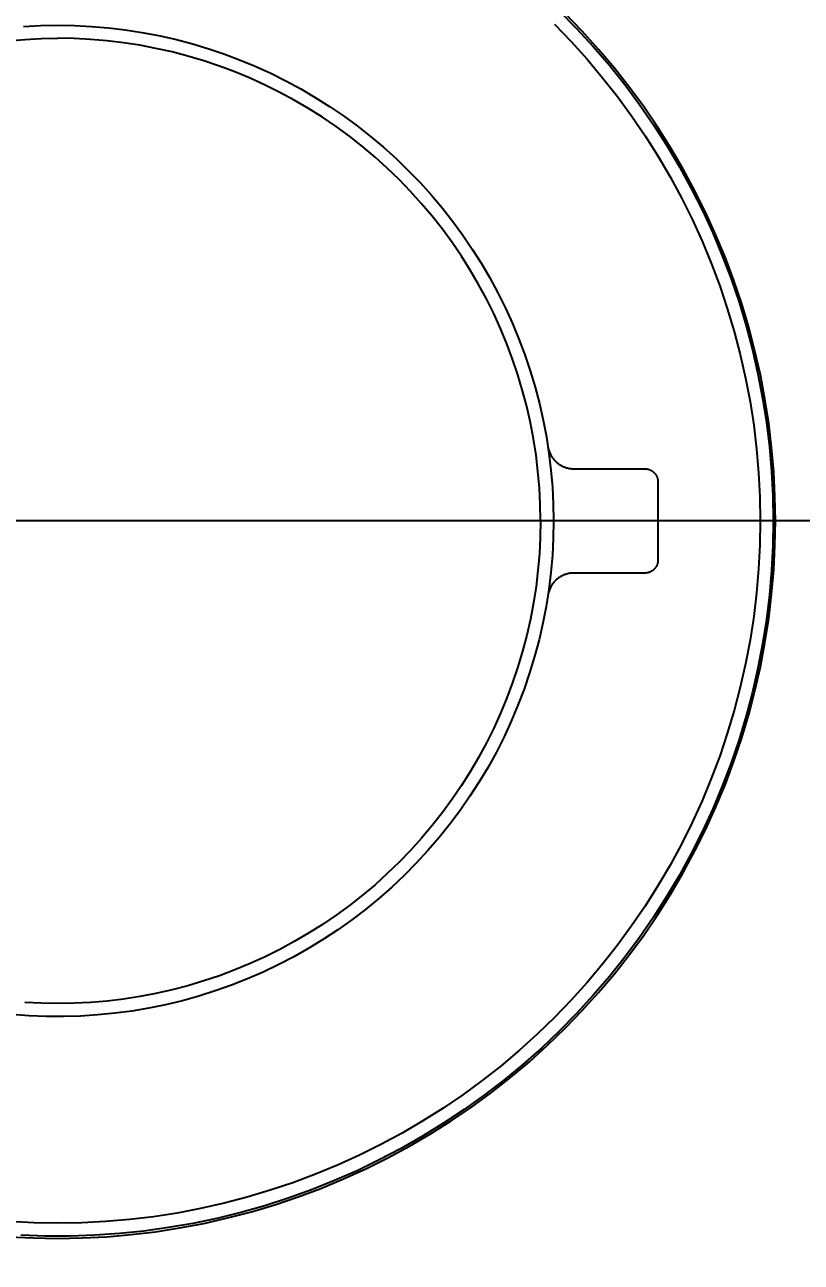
# Model space of a CAD drawing. Header units: metres. Extents: x 198 to 412, y -54 to 17.
# Drawn here: x 256.19087 to 256.22062, y -45.53182 to -45.48438 of the extents above; entities that cross this region are included whole.
import ezdxf

# ---------------------------------------------------------------- set-up
doc = ezdxf.new("R2010")
doc.units = ezdxf.units.M
doc.header["$LTSCALE"] = 10
for name, color, linetype in [('01', 1, 'Continuous'), ('25-TXT', 2, 'Continuous'), ('TCOTA', 1, 'Continuous')]:
    doc.layers.add(name, color=color, linetype=linetype)
doc.styles.add('ARIAL', font='arial.ttf')
doc.dimstyles.new('ST-COTA-25', dxfattribs={"dimscale": 0.25, "dimtxt": 0.18, "dimasz": 0.1, "dimexe": 0.18, "dimexo": 0.0625, "dimgap": 0.09, "dimtad": 1, "dimzin": 4, "dimdsep": 46, "dimtxsty": 'ARIAL', "dimblk1": 'COTA_N', "dimblk2": 'COTA_N', "dimsah": 1, "dimcen": 0.09, "dimclrd": 8, "dimclre": 8, "dimclrt": 1, "dimadec": 0, "dimazin": 0, "dimtfac": 1, "dimtix": 1, "dimtmove": 0, "dimatfit": 3, "dimldrblk": 'COTA_N', "dimfxl": 0.18, "dimtolj": 1, "dimtzin": 0, "dimarcsym": 0})

# ---------------------------------------------------------------- blocks, each defined once
blk = doc.blocks.new('COTA_N')
for p, q in [((0, 0.5), (0, -0.5)), ((-1, 0), (0, 0))]:
    blk.add_line(p, q)
at = {"color": 3, "const_width": 0.065}
blk.add_lwpolyline([(0.1414, 0.1414), (0.2828, 0.2828), (0, 0), (-0.1414, -0.1414), (-0.2828, -0.2828)], dxfattribs=at)
blk = doc.blocks.new('*D410')
at = {"layer": 'Defpoints', "color": 0, "transparency": 16777216}
for p in [(255.931619, -44.483726), (256.293391, -44.483726), (256.352338, -46.5334)]:
    blk.add_point(p, dxfattribs=at)
at = {"layer": 'TCOTA', "color": 8, "lineweight": -2, "transparency": 16777216}
for p, q in [((256.277766, -44.483726), (255.886619, -44.483726)), ((255.931619, -46.5084), (255.931619, -44.508726)), ((256.336713, -46.5334), (255.886619, -46.5334))]:
    blk.add_line(p, q, dxfattribs=at)
at = {"layer": 'TCOTA', "color": 8, "lineweight": -2, "transparency": 16777216, "xscale": 0.025, "yscale": 0.025, "zscale": 0.025}
for p, rotation in [((255.931619, -44.483726), 90), ((255.931619, -46.5334), 270)]:
    blk.add_blockref('COTA_N', p, dxfattribs=dict(at, rotation=rotation))
at = {"layer": 'TCOTA', "color": 2, "transparency": 16777216, "insert": (255.886143, -45.508563), "char_height": 0.045, "attachment_point": 5, "rotation": 90, "style": 'ARIAL'}
blk.add_mtext('\\A1;2.05', dxfattribs=at)
blk = doc.blocks.new('*D412')
at = {"layer": '25-TXT', "color": 8, "lineweight": -2, "transparency": 16777216}
for p, q in [((256.256274, -45.5034), (256.040918, -45.5034)), ((256.085918, -45.77912), (256.085918, -45.5284)), ((256.276777, -45.80412), (256.040918, -45.80412))]:
    blk.add_line(p, q, dxfattribs=at)
at = {"layer": 'Defpoints', "color": 0, "transparency": 16777216}
for p in [(256.085918, -45.5034), (256.271899, -45.5034), (256.292402, -45.80412)]:
    blk.add_point(p, dxfattribs=at)
at = {"layer": '25-TXT', "color": 8, "lineweight": -2, "transparency": 16777216, "xscale": 0.025, "yscale": 0.025, "zscale": 0.025}
for p, rotation in [((256.085918, -45.5034), 90), ((256.085918, -45.80412), 270)]:
    blk.add_blockref('COTA_N', p, dxfattribs=dict(at, rotation=rotation))
at = {"layer": '25-TXT', "color": 1, "transparency": 16777216, "insert": (256.040427, -45.65376), "char_height": 0.045, "attachment_point": 5, "rotation": 90, "style": 'ARIAL'}
blk.add_mtext('\\A1;.30', dxfattribs=at)
blk = doc.blocks.new('juego de ducha california')
for p, q in [((493.335586, 11757.571178, 0), (493.336238, 11757.571854, 0)), ((493.336463, 11757.571963, 0), (493.3358, 11757.571288, 0)), ((493.3358, 11757.571288, 0), (493.33516, 11757.570591, 0)), ((493.336649, 11757.571443, 0), (493.33601, 11757.570782, 0)), ((493.353096, 11757.571231, 0), (493.352455, 11757.571132, 0)), ((493.353741, 11757.571309, 0), (493.353096, 11757.571231, 0)), ((493.354387, 11757.571364, 0), (493.353741, 11757.571309, 0)), ((493.355035, 11757.571397, 0), (493.354387, 11757.571364, 0)), ((493.355684, 11757.571408, 0), (493.355035, 11757.571397, 0)), ((493.356342, 11757.571397, 0), (493.355684, 11757.571408, 0)), ((493.356999, 11757.571363, 0), (493.356342, 11757.571397, 0)), ((493.334957, 11757.570481, 0), (493.335586, 11757.571178, 0)), ((493.33601, 11757.570782, 0), (493.335394, 11757.5701, 0)), ((493.351185, 11757.570868, 0), (493.350557, 11757.570704, 0)), ((493.351818, 11757.571011, 0), (493.351185, 11757.570868, 0)), ((493.352455, 11757.571132, 0), (493.351818, 11757.571011, 0)), ((493.35254, 11757.570639, 0), (493.353165, 11757.570736, 0)), ((493.353165, 11757.570736, 0), (493.353792, 11757.570811, 0)), ((493.353792, 11757.570811, 0), (493.354421, 11757.570865, 0)), ((493.354421, 11757.570865, 0), (493.355052, 11757.570897, 0)), ((493.355052, 11757.570897, 0), (493.355684, 11757.570908, 0)), ((493.356315, 11757.570897, 0), (493.355684, 11757.570908, 0)), ((493.356946, 11757.570865, 0), (493.356315, 11757.570897, 0)), ((493.357576, 11757.570811, 0), (493.356946, 11757.570865, 0)), ((493.334352, 11757.569763, 0), (493.334957, 11757.570481, 0)), ((493.33516, 11757.570591, 0), (493.334544, 11757.569872, 0)), ((493.349321, 11757.570311, 0), (493.348713, 11757.570083, 0)), ((493.349936, 11757.570518, 0), (493.349321, 11757.570311, 0)), ((493.350557, 11757.570704, 0), (493.349936, 11757.570518, 0)), ((493.350692, 11757.570222, 0), (493.351303, 11757.570382, 0)), ((493.351303, 11757.570382, 0), (493.35192, 11757.570521, 0)), ((493.35192, 11757.570521, 0), (493.35254, 11757.570639, 0)), ((493.333771, 11757.569025, 0), (493.334352, 11757.569763, 0)), ((493.334544, 11757.569872, 0), (493.333954, 11757.569131, 0)), ((493.335394, 11757.5701, 0), (493.334802, 11757.569397, 0)), ((493.348114, 11757.569835, 0), (493.347523, 11757.569567, 0)), ((493.348713, 11757.570083, 0), (493.348114, 11757.569835, 0)), ((493.348897, 11757.569618, 0), (493.349488, 11757.56984, 0)), ((493.349488, 11757.56984, 0), (493.350087, 11757.570041, 0)), ((493.350087, 11757.570041, 0), (493.350692, 11757.570222, 0)), ((493.334802, 11757.569397, 0), (493.334234, 11757.568674, 0)), ((493.347523, 11757.569567, 0), (493.346942, 11757.569278, 0)), ((493.347738, 11757.569115, 0), (493.348313, 11757.569377, 0)), ((493.348313, 11757.569377, 0), (493.348897, 11757.569618, 0)), ((493.333217, 11757.568267, 0), (493.333771, 11757.569025, 0)), ((493.333954, 11757.569131, 0), (493.33339, 11757.568371, 0)), ((493.346372, 11757.56897, 0), (493.345812, 11757.568642, 0)), ((493.346942, 11757.569278, 0), (493.346372, 11757.56897, 0)), ((493.346617, 11757.568534, 0), (493.347172, 11757.568834, 0)), ((493.347172, 11757.568834, 0), (493.347738, 11757.569115, 0)), ((493.33339, 11757.568371, 0), (493.332852, 11757.567592, 0)), ((493.334234, 11757.568674, 0), (493.333691, 11757.567932, 0)), ((493.345812, 11757.568642, 0), (493.345263, 11757.568296, 0)), ((493.346071, 11757.568215, 0), (493.346617, 11757.568534, 0)), ((493.332689, 11757.567491, 0), (493.333217, 11757.568267, 0)), ((493.333691, 11757.567932, 0), (493.333174, 11757.567172, 0)), ((493.344727, 11757.567931, 0), (493.344203, 11757.567547, 0)), ((493.345263, 11757.568296, 0), (493.344727, 11757.567931, 0)), ((493.345015, 11757.567522, 0), (493.345537, 11757.567878, 0)), ((493.345537, 11757.567878, 0), (493.346071, 11757.568215, 0)), ((493.332187, 11757.566697, 0), (493.332689, 11757.567491, 0)), ((493.332852, 11757.567592, 0), (493.332342, 11757.566795, 0)), ((493.344203, 11757.567547, 0), (493.343693, 11757.567147, 0)), ((493.344505, 11757.567149, 0), (493.345015, 11757.567522, 0)), ((493.333174, 11757.567172, 0), (493.332683, 11757.566395, 0)), ((493.343693, 11757.567147, 0), (493.343197, 11757.566729, 0)), ((493.344009, 11757.566759, 0), (493.344505, 11757.567149, 0)), ((493.331713, 11757.565886, 0), (493.332187, 11757.566697, 0)), ((493.332342, 11757.566795, 0), (493.331859, 11757.565981, 0)), ((493.343197, 11757.566729, 0), (493.342715, 11757.566294, 0)), ((493.343525, 11757.566352, 0), (493.344009, 11757.566759, 0)), ((493.331859, 11757.565981, 0), (493.331405, 11757.565151, 0)), ((493.332683, 11757.566395, 0), (493.332219, 11757.565602, 0)), ((493.342715, 11757.566294, 0), (493.342249, 11757.565843, 0)), ((493.343056, 11757.565929, 0), (493.343525, 11757.566352, 0)), ((493.331267, 11757.56506, 0), (493.331713, 11757.565886, 0)), ((493.332219, 11757.565602, 0), (493.331782, 11757.564793, 0)), ((493.342249, 11757.565843, 0), (493.341798, 11757.565377, 0)), ((493.342602, 11757.56549, 0), (493.343056, 11757.565929, 0)), ((493.330849, 11757.564219, 0), (493.331267, 11757.56506, 0)), ((493.331405, 11757.565151, 0), (493.330979, 11757.564305, 0)), ((493.341798, 11757.565377, 0), (493.341363, 11757.564895, 0)), ((493.34174, 11757.564566, 0), (493.342163, 11757.565035, 0)), ((493.342163, 11757.565035, 0), (493.342602, 11757.56549, 0)), ((493.331782, 11757.564793, 0), (493.331373, 11757.56397, 0)), ((493.341363, 11757.564895, 0), (493.340945, 11757.564399, 0)), ((493.341333, 11757.564083, 0), (493.34174, 11757.564566, 0)), ((493.33046, 11757.563364, 0), (493.330849, 11757.564219, 0)), ((493.330979, 11757.564305, 0), (493.330583, 11757.563445, 0)), ((493.340945, 11757.564399, 0), (493.340544, 11757.563889, 0)), ((493.340943, 11757.563587, 0), (493.341333, 11757.564083, 0)), ((493.331373, 11757.56397, 0), (493.330993, 11757.563133, 0)), ((493.340544, 11757.563889, 0), (493.340161, 11757.563365, 0)), ((493.330101, 11757.562497, 0), (493.33046, 11757.563364, 0)), ((493.330583, 11757.563445, 0), (493.330217, 11757.562572, 0)), ((493.330993, 11757.563133, 0), (493.330641, 11757.562284, 0)), ((493.340161, 11757.563365, 0), (493.339796, 11757.562829, 0)), ((493.34057, 11757.563077, 0), (493.340943, 11757.563587, 0)), ((493.339796, 11757.562829, 0), (493.33945, 11757.56228, 0)), ((493.340214, 11757.562554, 0), (493.34057, 11757.563077, 0)), ((493.329771, 11757.561617, 0), (493.330101, 11757.562497, 0)), ((493.330217, 11757.562572, 0), (493.329882, 11757.561687, 0)), ((493.330641, 11757.562284, 0), (493.330318, 11757.561423, 0)), ((493.33945, 11757.56228, 0), (493.339122, 11757.56172, 0)), ((493.339877, 11757.56202, 0), (493.340214, 11757.562554, 0)), ((493.339122, 11757.56172, 0), (493.338814, 11757.561149, 0)), ((493.339558, 11757.561475, 0), (493.339877, 11757.56202, 0)), ((493.329472, 11757.560727, 0), (493.329771, 11757.561617, 0)), ((493.329882, 11757.561687, 0), (493.329577, 11757.560791, 0)), ((493.330318, 11757.561423, 0), (493.330025, 11757.560552, 0)), ((493.339258, 11757.560919, 0), (493.339558, 11757.561475, 0)), ((493.329577, 11757.560791, 0), (493.329303, 11757.559885, 0)), ((493.338814, 11757.561149, 0), (493.338525, 11757.560568, 0)), ((493.338977, 11757.560354, 0), (493.339258, 11757.560919, 0)), ((493.329203, 11757.559828, 0), (493.329472, 11757.560727, 0)), ((493.330025, 11757.560552, 0), (493.329762, 11757.559671, 0)), ((493.338525, 11757.560568, 0), (493.338257, 11757.559978, 0)), ((493.338715, 11757.559779, 0), (493.338977, 11757.560354, 0)), ((493.328966, 11757.558919, 0), (493.329203, 11757.559828, 0)), ((493.329303, 11757.559885, 0), (493.329061, 11757.55897, 0)), ((493.338257, 11757.559978, 0), (493.338008, 11757.559378, 0)), ((493.329762, 11757.559671, 0), (493.329529, 11757.558782, 0)), ((493.338008, 11757.559378, 0), (493.337781, 11757.558771, 0)), ((493.338473, 11757.559195, 0), (493.338715, 11757.559779, 0)), ((493.328759, 11757.558003, 0), (493.328966, 11757.558919, 0)), ((493.329061, 11757.55897, 0), (493.32885, 11757.558047, 0)), ((493.338252, 11757.558603, 0), (493.338473, 11757.559195, 0)), ((493.329529, 11757.558782, 0), (493.329327, 11757.557885, 0)), ((493.337781, 11757.558771, 0), (493.337574, 11757.558156, 0)), ((493.33805, 11757.558005, 0), (493.338252, 11757.558603, 0)), ((493.328584, 11757.557081, 0), (493.328759, 11757.558003, 0)), ((493.32885, 11757.558047, 0), (493.328671, 11757.557118, 0)), ((493.337574, 11757.558156, 0), (493.337388, 11757.557534, 0)), ((493.33787, 11757.557399, 0), (493.33805, 11757.558005, 0)), ((493.329327, 11757.557885, 0), (493.329155, 11757.556982, 0)), ((493.337388, 11757.557534, 0), (493.337224, 11757.556907, 0)), ((493.32844, 11757.556153, 0), (493.328584, 11757.557081, 0)), ((493.328671, 11757.557118, 0), (493.328525, 11757.556183, 0)), ((493.329155, 11757.556982, 0), (493.329015, 11757.556074, 0)), ((493.33771, 11757.556788, 0), (493.33787, 11757.557399, 0)), ((493.337224, 11757.556907, 0), (493.337081, 11757.556274, 0)), ((493.337571, 11757.556172, 0), (493.33771, 11757.556788, 0)), ((493.328328, 11757.55522, 0), (493.32844, 11757.556153, 0)), ((493.328525, 11757.556183, 0), (493.328411, 11757.555243, 0)), ((493.329015, 11757.556074, 0), (493.328905, 11757.555161, 0)), ((493.337081, 11757.556274, 0), (493.33696, 11757.555636, 0)), ((493.337453, 11757.555551, 0), (493.337571, 11757.556172, 0)), ((493.33696, 11757.555636, 0), (493.336861, 11757.554995, 0)), ((493.337356, 11757.554927, 0), (493.337453, 11757.555551, 0)), ((493.328248, 11757.554285, 0), (493.328328, 11757.55522, 0)), ((493.328411, 11757.555243, 0), (493.328329, 11757.5543, 0)), ((493.328905, 11757.555161, 0), (493.328827, 11757.554245, 0)), ((493.336856, 11757.555085, 0), (493.336844, 11757.555052, 0)), ((493.336867, 11757.555117, 0), (493.336856, 11757.555085, 0)), ((493.336876, 11757.555151, 0), (493.336867, 11757.555117, 0)), ((493.336884, 11757.555184, 0), (493.336876, 11757.555151, 0)), ((493.336892, 11757.555218, 0), (493.336884, 11757.555184, 0)), ((493.336491, 11757.554595, 0), (493.336463, 11757.554575, 0)), ((493.336519, 11757.554615, 0), (493.336491, 11757.554595, 0)), ((493.336546, 11757.554637, 0), (493.336519, 11757.554615, 0)), ((493.336572, 11757.554659, 0), (493.336546, 11757.554637, 0)), ((493.336598, 11757.554682, 0), (493.336572, 11757.554659, 0)), ((493.336622, 11757.554706, 0), (493.336598, 11757.554682, 0)), ((493.336646, 11757.554731, 0), (493.336622, 11757.554706, 0)), ((493.336669, 11757.554757, 0), (493.336646, 11757.554731, 0)), ((493.336691, 11757.554784, 0), (493.336669, 11757.554757, 0)), ((493.336712, 11757.554811, 0), (493.336691, 11757.554784, 0)), ((493.336732, 11757.554839, 0), (493.336712, 11757.554811, 0)), ((493.336751, 11757.554868, 0), (493.336732, 11757.554839, 0)), ((493.336769, 11757.554897, 0), (493.336751, 11757.554868, 0)), ((493.336787, 11757.554927, 0), (493.336769, 11757.554897, 0)), ((493.336861, 11757.554995, 0), (493.336783, 11757.554351, 0)), ((493.336803, 11757.554958, 0), (493.336787, 11757.554927, 0)), ((493.336818, 11757.554989, 0), (493.336803, 11757.554958, 0)), ((493.336832, 11757.55502, 0), (493.336818, 11757.554989, 0)), ((493.336844, 11757.555052, 0), (493.336832, 11757.55502, 0)), ((493.337281, 11757.5543, 0), (493.337356, 11757.554927, 0)), ((493.3282, 11757.553347, 0), (493.328248, 11757.554285, 0)), ((493.328329, 11757.5543, 0), (493.32828, 11757.553355, 0)), ((493.328827, 11757.554245, 0), (493.32878, 11757.553327, 0)), ((493.332727, 11757.554111, 0), (493.33272, 11757.554095, 0)), ((493.332734, 11757.554127, 0), (493.332727, 11757.554111, 0)), ((493.332742, 11757.554143, 0), (493.332734, 11757.554127, 0)), ((493.332751, 11757.554158, 0), (493.332742, 11757.554143, 0)), ((493.33276, 11757.554173, 0), (493.332751, 11757.554158, 0)), ((493.332769, 11757.554188, 0), (493.33276, 11757.554173, 0)), ((493.332779, 11757.554202, 0), (493.332769, 11757.554188, 0)), ((493.33279, 11757.554216, 0), (493.332779, 11757.554202, 0)), ((493.332801, 11757.55423, 0), (493.33279, 11757.554216, 0)), ((493.332812, 11757.554243, 0), (493.332801, 11757.55423, 0)), ((493.332824, 11757.554255, 0), (493.332812, 11757.554243, 0)), ((493.332836, 11757.554268, 0), (493.332824, 11757.554255, 0)), ((493.332849, 11757.55428, 0), (493.332836, 11757.554268, 0)), ((493.332862, 11757.554291, 0), (493.332849, 11757.55428, 0)), ((493.332876, 11757.554302, 0), (493.332862, 11757.554291, 0)), ((493.33289, 11757.554313, 0), (493.332876, 11757.554302, 0)), ((493.332904, 11757.554323, 0), (493.33289, 11757.554313, 0)), ((493.332919, 11757.554332, 0), (493.332904, 11757.554323, 0)), ((493.332934, 11757.554341, 0), (493.332919, 11757.554332, 0)), ((493.332949, 11757.55435, 0), (493.332934, 11757.554341, 0)), ((493.332964, 11757.554358, 0), (493.332949, 11757.55435, 0)), ((493.33298, 11757.554365, 0), (493.332964, 11757.554358, 0)), ((493.332996, 11757.554372, 0), (493.33298, 11757.554365, 0)), ((493.333013, 11757.554378, 0), (493.332996, 11757.554372, 0)), ((493.333029, 11757.554384, 0), (493.333013, 11757.554378, 0)), ((493.333046, 11757.554389, 0), (493.333029, 11757.554384, 0)), ((493.333063, 11757.554393, 0), (493.333046, 11757.554389, 0)), ((493.33308, 11757.554397, 0), (493.333063, 11757.554393, 0)), ((493.333097, 11757.554401, 0), (493.33308, 11757.554397, 0)), ((493.333114, 11757.554403, 0), (493.333097, 11757.554401, 0)), ((493.333131, 11757.554405, 0), (493.333114, 11757.554403, 0)), ((493.333149, 11757.554407, 0), (493.333131, 11757.554405, 0)), ((493.333166, 11757.554408, 0), (493.333149, 11757.554407, 0)), ((493.333184, 11757.554408, 0), (493.333166, 11757.554408, 0)), ((493.33591, 11757.554408, 0), (493.333184, 11757.554408, 0)), ((493.335944, 11757.554409, 0), (493.33591, 11757.554408, 0)), ((493.335979, 11757.55441, 0), (493.335944, 11757.554409, 0)), ((493.336013, 11757.554413, 0), (493.335979, 11757.55441, 0)), ((493.336047, 11757.554418, 0), (493.336013, 11757.554413, 0)), ((493.336081, 11757.554423, 0), (493.336047, 11757.554418, 0)), ((493.336115, 11757.554429, 0), (493.336081, 11757.554423, 0)), ((493.336149, 11757.554437, 0), (493.336115, 11757.554429, 0)), ((493.336182, 11757.554446, 0), (493.336149, 11757.554437, 0)), ((493.336215, 11757.554456, 0), (493.336182, 11757.554446, 0)), ((493.336248, 11757.554467, 0), (493.336215, 11757.554456, 0)), ((493.33628, 11757.554479, 0), (493.336248, 11757.554467, 0)), ((493.336312, 11757.554493, 0), (493.33628, 11757.554479, 0)), ((493.336343, 11757.554507, 0), (493.336312, 11757.554493, 0)), ((493.336374, 11757.554522, 0), (493.336343, 11757.554507, 0)), ((493.336404, 11757.554539, 0), (493.336374, 11757.554522, 0)), ((493.336434, 11757.554556, 0), (493.336404, 11757.554539, 0)), ((493.336463, 11757.554575, 0), (493.336434, 11757.554556, 0)), ((493.336783, 11757.554351, 0), (493.336728, 11757.553705, 0)), ((493.337227, 11757.553671, 0), (493.337281, 11757.5543, 0)), ((493.332685, 11757.553943, 0), (493.332684, 11757.553926, 0)), ((493.332684, 11757.553926, 0), (493.332684, 11757.553908, 0)), ((493.332684, 11757.553908, 0), (493.332684, 11757.550908, 0)), ((493.332686, 11757.55396, 0), (493.332685, 11757.553943, 0)), ((493.332689, 11757.553978, 0), (493.332686, 11757.55396, 0)), ((493.332691, 11757.553995, 0), (493.332689, 11757.553978, 0)), ((493.332695, 11757.554012, 0), (493.332691, 11757.553995, 0)), ((493.332698, 11757.554029, 0), (493.332695, 11757.554012, 0)), ((493.332703, 11757.554046, 0), (493.332698, 11757.554029, 0)), ((493.332708, 11757.554063, 0), (493.332703, 11757.554046, 0)), ((493.332714, 11757.554079, 0), (493.332708, 11757.554063, 0)), ((493.33272, 11757.554095, 0), (493.332714, 11757.554079, 0)), ((493.336728, 11757.553705, 0), (493.336695, 11757.553057, 0)), ((493.337194, 11757.55304, 0), (493.337227, 11757.553671, 0)), ((493.328184, 11757.552408, 0), (493.3282, 11757.553347, 0)), ((493.32828, 11757.553355, 0), (493.328264, 11757.552408, 0)), ((493.32878, 11757.553327, 0), (493.328764, 11757.552408, 0)), ((493.336695, 11757.553057, 0), (493.336684, 11757.552408, 0)), ((493.337184, 11757.552408, 0), (493.337194, 11757.55304, 0)), ((493.3282, 11757.551469, 0), (493.328184, 11757.552408, 0)), ((493.328264, 11757.552408, 0), (493.32828, 11757.551462, 0)), ((493.328764, 11757.552408, 0), (493.32878, 11757.551489, 0)), ((493.336684, 11757.552408, 0), (493.336695, 11757.55175, 0)), ((493.337184, 11757.552408, 0), (493.337194, 11757.551777, 0)), ((493.336695, 11757.55175, 0), (493.336729, 11757.551092, 0)), ((493.337194, 11757.551777, 0), (493.337227, 11757.551146, 0)), ((493.328248, 11757.550531, 0), (493.3282, 11757.551469, 0)), ((493.32828, 11757.551462, 0), (493.328329, 11757.550516, 0)), ((493.32878, 11757.551489, 0), (493.328827, 11757.550571, 0)), ((493.332684, 11757.550908, 0), (493.332684, 11757.550891, 0)), ((493.332684, 11757.550891, 0), (493.332685, 11757.550874, 0)), ((493.332685, 11757.550874, 0), (493.332686, 11757.550857, 0)), ((493.332686, 11757.550857, 0), (493.332688, 11757.55084, 0)), ((493.332688, 11757.55084, 0), (493.332691, 11757.550823, 0)), ((493.332691, 11757.550823, 0), (493.332694, 11757.550806, 0)), ((493.332694, 11757.550806, 0), (493.332698, 11757.55079, 0)), ((493.336729, 11757.551092, 0), (493.336786, 11757.550437, 0)), ((493.337227, 11757.551146, 0), (493.337281, 11757.550516, 0)), ((493.328328, 11757.549596, 0), (493.328248, 11757.550531, 0)), ((493.328329, 11757.550516, 0), (493.328411, 11757.549573, 0)), ((493.328827, 11757.550571, 0), (493.328905, 11757.549655, 0)), ((493.332698, 11757.55079, 0), (493.332702, 11757.550773, 0)), ((493.332702, 11757.550773, 0), (493.332707, 11757.550757, 0)), ((493.332707, 11757.550757, 0), (493.332713, 11757.550741, 0)), ((493.332713, 11757.550741, 0), (493.332718, 11757.550725, 0)), ((493.332718, 11757.550725, 0), (493.332725, 11757.550709, 0)), ((493.332725, 11757.550709, 0), (493.332732, 11757.550693, 0)), ((493.332732, 11757.550693, 0), (493.33274, 11757.550678, 0)), ((493.33274, 11757.550678, 0), (493.332748, 11757.550663, 0)), ((493.332748, 11757.550663, 0), (493.332756, 11757.550648, 0)), ((493.332756, 11757.550648, 0), (493.332766, 11757.550634, 0)), ((493.332766, 11757.550634, 0), (493.332775, 11757.55062, 0)), ((493.332775, 11757.55062, 0), (493.332785, 11757.550606, 0)), ((493.332785, 11757.550606, 0), (493.332796, 11757.550593, 0)), ((493.332796, 11757.550593, 0), (493.332807, 11757.55058, 0)), ((493.332807, 11757.55058, 0), (493.332818, 11757.550567, 0)), ((493.332818, 11757.550567, 0), (493.33283, 11757.550555, 0)), ((493.33283, 11757.550555, 0), (493.332842, 11757.550543, 0)), ((493.332842, 11757.550543, 0), (493.332855, 11757.550531, 0)), ((493.332855, 11757.550531, 0), (493.332868, 11757.55052, 0)), ((493.332868, 11757.55052, 0), (493.332882, 11757.55051, 0)), ((493.332882, 11757.55051, 0), (493.332895, 11757.5505, 0)), ((493.332895, 11757.5505, 0), (493.332909, 11757.55049, 0)), ((493.332909, 11757.55049, 0), (493.332924, 11757.550481, 0)), ((493.332924, 11757.550481, 0), (493.332939, 11757.550472, 0)), ((493.332939, 11757.550472, 0), (493.332954, 11757.550464, 0)), ((493.332954, 11757.550464, 0), (493.332969, 11757.550457, 0)), ((493.332969, 11757.550457, 0), (493.332984, 11757.55045, 0)), ((493.332984, 11757.55045, 0), (493.333, 11757.550443, 0)), ((493.333, 11757.550443, 0), (493.333016, 11757.550437, 0)), ((493.333016, 11757.550437, 0), (493.333032, 11757.550432, 0)), ((493.333032, 11757.550432, 0), (493.333049, 11757.550427, 0)), ((493.333049, 11757.550427, 0), (493.333065, 11757.550422, 0)), ((493.333065, 11757.550422, 0), (493.333082, 11757.550419, 0)), ((493.333082, 11757.550419, 0), (493.333099, 11757.550415, 0)), ((493.333099, 11757.550415, 0), (493.333116, 11757.550413, 0)), ((493.333116, 11757.550413, 0), (493.333133, 11757.550411, 0)), ((493.333133, 11757.550411, 0), (493.33315, 11757.550409, 0)), ((493.33315, 11757.550409, 0), (493.333167, 11757.550408, 0)), ((493.333167, 11757.550408, 0), (493.333184, 11757.550408, 0)), ((493.333184, 11757.550408, 0), (493.33591, 11757.550408, 0)), ((493.33591, 11757.550408, 0), (493.335944, 11757.550408, 0)), ((493.335944, 11757.550408, 0), (493.335979, 11757.550406, 0)), ((493.335979, 11757.550406, 0), (493.336013, 11757.550403, 0)), ((493.336013, 11757.550403, 0), (493.336047, 11757.550399, 0)), ((493.336047, 11757.550399, 0), (493.336081, 11757.550393, 0)), ((493.336081, 11757.550393, 0), (493.336115, 11757.550387, 0)), ((493.336115, 11757.550387, 0), (493.336149, 11757.550379, 0)), ((493.336149, 11757.550379, 0), (493.336182, 11757.55037, 0)), ((493.336182, 11757.55037, 0), (493.336215, 11757.55036, 0)), ((493.336215, 11757.55036, 0), (493.336248, 11757.550349, 0)), ((493.336248, 11757.550349, 0), (493.33628, 11757.550337, 0)), ((493.33628, 11757.550337, 0), (493.336312, 11757.550324, 0)), ((493.336312, 11757.550324, 0), (493.336343, 11757.550309, 0)), ((493.336786, 11757.550437, 0), (493.336866, 11757.549783, 0)), ((493.337281, 11757.550516, 0), (493.337356, 11757.549889, 0)), ((493.336343, 11757.550309, 0), (493.336374, 11757.550294, 0)), ((493.336374, 11757.550294, 0), (493.336404, 11757.550277, 0)), ((493.336404, 11757.550277, 0), (493.336434, 11757.55026, 0)), ((493.336434, 11757.55026, 0), (493.336463, 11757.550241, 0)), ((493.336463, 11757.550241, 0), (493.336491, 11757.550222, 0)), ((493.336491, 11757.550222, 0), (493.336519, 11757.550201, 0)), ((493.336519, 11757.550201, 0), (493.336546, 11757.55018, 0)), ((493.336546, 11757.55018, 0), (493.336572, 11757.550157, 0)), ((493.336572, 11757.550157, 0), (493.336598, 11757.550134, 0)), ((493.336598, 11757.550134, 0), (493.336622, 11757.55011, 0)), ((493.336622, 11757.55011, 0), (493.336646, 11757.550085, 0)), ((493.336646, 11757.550085, 0), (493.336669, 11757.550059, 0)), ((493.336669, 11757.550059, 0), (493.336691, 11757.550032, 0)), ((493.336691, 11757.550032, 0), (493.336712, 11757.550005, 0)), ((493.336712, 11757.550005, 0), (493.336732, 11757.549977, 0)), ((493.336732, 11757.549977, 0), (493.336751, 11757.549948, 0)), ((493.336751, 11757.549948, 0), (493.336769, 11757.549919, 0)), ((493.336769, 11757.549919, 0), (493.336787, 11757.549889, 0)), ((493.336787, 11757.549889, 0), (493.336803, 11757.549859, 0)), ((493.336803, 11757.549859, 0), (493.336818, 11757.549828, 0)), ((493.337356, 11757.549889, 0), (493.337453, 11757.549265, 0)), ((493.32844, 11757.548664, 0), (493.328328, 11757.549596, 0)), ((493.328411, 11757.549573, 0), (493.328525, 11757.548634, 0)), ((493.328905, 11757.549655, 0), (493.329015, 11757.548743, 0)), ((493.336818, 11757.549828, 0), (493.336832, 11757.549796, 0)), ((493.336832, 11757.549796, 0), (493.336844, 11757.549764, 0)), ((493.336844, 11757.549764, 0), (493.336856, 11757.549732, 0)), ((493.336856, 11757.549732, 0), (493.336867, 11757.549699, 0)), ((493.336866, 11757.549783, 0), (493.336968, 11757.549133, 0)), ((493.336867, 11757.549699, 0), (493.336876, 11757.549666, 0)), ((493.336876, 11757.549666, 0), (493.336884, 11757.549632, 0)), ((493.336884, 11757.549632, 0), (493.336892, 11757.549599, 0)), ((493.336968, 11757.549133, 0), (493.337093, 11757.548486, 0)), ((493.337453, 11757.549265, 0), (493.337571, 11757.548644, 0)), ((493.328584, 11757.547736, 0), (493.32844, 11757.548664, 0)), ((493.328525, 11757.548634, 0), (493.328671, 11757.547699, 0)), ((493.329015, 11757.548743, 0), (493.329155, 11757.547834, 0)), ((493.337093, 11757.548486, 0), (493.33724, 11757.547845, 0)), ((493.337571, 11757.548644, 0), (493.33771, 11757.548028, 0)), ((493.33771, 11757.548028, 0), (493.33787, 11757.547417, 0)), ((493.328759, 11757.546813, 0), (493.328584, 11757.547736, 0)), ((493.328671, 11757.547699, 0), (493.32885, 11757.546769, 0)), ((493.329155, 11757.547834, 0), (493.329327, 11757.546931, 0)), ((493.33724, 11757.547845, 0), (493.337409, 11757.547209, 0)), ((493.337409, 11757.547209, 0), (493.3376, 11757.546579, 0)), ((493.33787, 11757.547417, 0), (493.33805, 11757.546812, 0)), ((493.328966, 11757.545897, 0), (493.328759, 11757.546813, 0)), ((493.32885, 11757.546769, 0), (493.329061, 11757.545846, 0)), ((493.329327, 11757.546931, 0), (493.329529, 11757.546035, 0)), ((493.3376, 11757.546579, 0), (493.337813, 11757.545956, 0)), ((493.33805, 11757.546812, 0), (493.338252, 11757.546213, 0)), ((493.338252, 11757.546213, 0), (493.338473, 11757.545621, 0)), ((493.329203, 11757.544989, 0), (493.328966, 11757.545897, 0)), ((493.329061, 11757.545846, 0), (493.329303, 11757.544931, 0)), ((493.329529, 11757.546035, 0), (493.329762, 11757.545145, 0)), ((493.337813, 11757.545956, 0), (493.338047, 11757.54534, 0)), ((493.338473, 11757.545621, 0), (493.338715, 11757.545038, 0)), ((493.329762, 11757.545145, 0), (493.330025, 11757.544265, 0)), ((493.338047, 11757.54534, 0), (493.338303, 11757.544734, 0)), ((493.329472, 11757.544089, 0), (493.329203, 11757.544989, 0)), ((493.329303, 11757.544931, 0), (493.329577, 11757.544025, 0)), ((493.338303, 11757.544734, 0), (493.338579, 11757.544136, 0)), ((493.338715, 11757.545038, 0), (493.338977, 11757.544463, 0)), ((493.330025, 11757.544265, 0), (493.330318, 11757.543393, 0)), ((493.338977, 11757.544463, 0), (493.339258, 11757.543897, 0)), ((493.329771, 11757.543199, 0), (493.329472, 11757.544089, 0)), ((493.329577, 11757.544025, 0), (493.329882, 11757.543129, 0)), ((493.338579, 11757.544136, 0), (493.338876, 11757.543549, 0)), ((493.339258, 11757.543897, 0), (493.339558, 11757.543341, 0)), ((493.330318, 11757.543393, 0), (493.330641, 11757.542533, 0)), ((493.338876, 11757.543549, 0), (493.339193, 11757.542972, 0)), ((493.339558, 11757.543341, 0), (493.339877, 11757.542796, 0)), ((493.330101, 11757.54232, 0), (493.329771, 11757.543199, 0)), ((493.329882, 11757.543129, 0), (493.330217, 11757.542244, 0)), ((493.339193, 11757.542972, 0), (493.33953, 11757.542406, 0)), ((493.339877, 11757.542796, 0), (493.340214, 11757.542262, 0)), ((493.33046, 11757.541452, 0), (493.330101, 11757.54232, 0)), ((493.330641, 11757.542533, 0), (493.330993, 11757.541683, 0)), ((493.33953, 11757.542406, 0), (493.339886, 11757.541852, 0)), ((493.340214, 11757.542262, 0), (493.34057, 11757.54174, 0)), ((493.330217, 11757.542244, 0), (493.330583, 11757.541371, 0)), ((493.339886, 11757.541852, 0), (493.340261, 11757.541311, 0)), ((493.330849, 11757.540597, 0), (493.33046, 11757.541452, 0)), ((493.330583, 11757.541371, 0), (493.330979, 11757.540511, 0)), ((493.330993, 11757.541683, 0), (493.331373, 11757.540847, 0)), ((493.340261, 11757.541311, 0), (493.340655, 11757.540784, 0)), ((493.34057, 11757.54174, 0), (493.340943, 11757.54123, 0)), ((493.331373, 11757.540847, 0), (493.331782, 11757.540023, 0)), ((493.340943, 11757.54123, 0), (493.341333, 11757.540733, 0)), ((493.331267, 11757.539756, 0), (493.330849, 11757.540597, 0)), ((493.330979, 11757.540511, 0), (493.331405, 11757.539666, 0)), ((493.340655, 11757.540784, 0), (493.341066, 11757.54027, 0)), ((493.341333, 11757.540733, 0), (493.34174, 11757.54025, 0)), ((493.331782, 11757.540023, 0), (493.332219, 11757.539215, 0)), ((493.341066, 11757.54027, 0), (493.341496, 11757.539771, 0)), ((493.34174, 11757.54025, 0), (493.342163, 11757.539781, 0)), ((493.331713, 11757.53893, 0), (493.331267, 11757.539756, 0)), ((493.331405, 11757.539666, 0), (493.331859, 11757.538835, 0)), ((493.341496, 11757.539771, 0), (493.341942, 11757.539287, 0)), ((493.342163, 11757.539781, 0), (493.342602, 11757.539327, 0)), ((493.332219, 11757.539215, 0), (493.332683, 11757.538421, 0)), ((493.341942, 11757.539287, 0), (493.342405, 11757.538819, 0)), ((493.342602, 11757.539327, 0), (493.343056, 11757.538888, 0)), ((493.332187, 11757.53812, 0), (493.331713, 11757.53893, 0)), ((493.331859, 11757.538835, 0), (493.332342, 11757.538021, 0)), ((493.342405, 11757.538819, 0), (493.342883, 11757.538367, 0)), ((493.343056, 11757.538888, 0), (493.343525, 11757.538464, 0)), ((493.343525, 11757.538464, 0), (493.344009, 11757.538057, 0)), ((493.332689, 11757.537326, 0), (493.332187, 11757.53812, 0)), ((493.332342, 11757.538021, 0), (493.332852, 11757.537224, 0)), ((493.332683, 11757.538421, 0), (493.333174, 11757.537644, 0)), ((493.342883, 11757.538367, 0), (493.343378, 11757.537932, 0)), ((493.344009, 11757.538057, 0), (493.344505, 11757.537667, 0)), ((493.333174, 11757.537644, 0), (493.333691, 11757.536884, 0)), ((493.343378, 11757.537932, 0), (493.343886, 11757.537514, 0)), ((493.343886, 11757.537514, 0), (493.344409, 11757.537115, 0)), ((493.344505, 11757.537667, 0), (493.345015, 11757.537294, 0)), ((493.333217, 11757.536549, 0), (493.332689, 11757.537326, 0)), ((493.332852, 11757.537224, 0), (493.33339, 11757.536445, 0)), ((493.344409, 11757.537115, 0), (493.344946, 11757.536733, 0)), ((493.345015, 11757.537294, 0), (493.345537, 11757.536939, 0)), ((493.333691, 11757.536884, 0), (493.334234, 11757.536142, 0)), ((493.344946, 11757.536733, 0), (493.345496, 11757.536371, 0)), ((493.345537, 11757.536939, 0), (493.346071, 11757.536601, 0)), ((493.346071, 11757.536601, 0), (493.346617, 11757.536282, 0)), ((493.333771, 11757.535792, 0), (493.333217, 11757.536549, 0)), ((493.33339, 11757.536445, 0), (493.333954, 11757.535685, 0)), ((493.334234, 11757.536142, 0), (493.334802, 11757.535419, 0)), ((493.345496, 11757.536371, 0), (493.346057, 11757.536027, 0)), ((493.346617, 11757.536282, 0), (493.347172, 11757.535982, 0)), ((493.334352, 11757.535053, 0), (493.333771, 11757.535792, 0)), ((493.333954, 11757.535685, 0), (493.334544, 11757.534945, 0)), ((493.346057, 11757.536027, 0), (493.34663, 11757.535704, 0)), ((493.34663, 11757.535704, 0), (493.347215, 11757.5354, 0)), ((493.347172, 11757.535982, 0), (493.347738, 11757.535701, 0)), ((493.347738, 11757.535701, 0), (493.348313, 11757.53544, 0)), ((493.334802, 11757.535419, 0), (493.335394, 11757.534716, 0)), ((493.347215, 11757.5354, 0), (493.347809, 11757.535117, 0)), ((493.348313, 11757.53544, 0), (493.348897, 11757.535198, 0)), ((493.348897, 11757.535198, 0), (493.349488, 11757.534976, 0)), ((493.334957, 11757.534335, 0), (493.334352, 11757.535053, 0)), ((493.334544, 11757.534945, 0), (493.33516, 11757.534226, 0)), ((493.335394, 11757.534716, 0), (493.33601, 11757.534034, 0)), ((493.347809, 11757.535117, 0), (493.348413, 11757.534854, 0)), ((493.348413, 11757.534854, 0), (493.349025, 11757.534613, 0)), ((493.349488, 11757.534976, 0), (493.350087, 11757.534775, 0)), ((493.350087, 11757.534775, 0), (493.350692, 11757.534594, 0)), ((493.335586, 11757.533638, 0), (493.334957, 11757.534335, 0)), ((493.33516, 11757.534226, 0), (493.3358, 11757.533528, 0)), ((493.349025, 11757.534613, 0), (493.349646, 11757.534393, 0)), ((493.349646, 11757.534393, 0), (493.350273, 11757.534195, 0)), ((493.350273, 11757.534195, 0), (493.350908, 11757.534018, 0)), ((493.350692, 11757.534594, 0), (493.351303, 11757.534434, 0)), ((493.351303, 11757.534434, 0), (493.35192, 11757.534295, 0)), ((493.35192, 11757.534295, 0), (493.35254, 11757.534177, 0)), ((493.33601, 11757.534034, 0), (493.336649, 11757.533373, 0)), ((493.350908, 11757.534018, 0), (493.351547, 11757.533864, 0)), ((493.351547, 11757.533864, 0), (493.352192, 11757.533732, 0)), ((493.352192, 11757.533732, 0), (493.352842, 11757.533622, 0)), ((493.35254, 11757.534177, 0), (493.353165, 11757.53408, 0)), ((493.353165, 11757.53408, 0), (493.353792, 11757.534005, 0)), ((493.353792, 11757.534005, 0), (493.354421, 11757.533951, 0)), ((493.354421, 11757.533951, 0), (493.355052, 11757.533919, 0)), ((493.355052, 11757.533919, 0), (493.355684, 11757.533908, 0)), ((493.355684, 11757.533908, 0), (493.356315, 11757.533919, 0)), ((493.356315, 11757.533919, 0), (493.356946, 11757.533951, 0)), ((493.336238, 11757.532963, 0), (493.335586, 11757.533638, 0)), ((493.3358, 11757.533528, 0), (493.336463, 11757.532853, 0)), ((493.336649, 11757.533373, 0), (493.33731, 11757.532734, 0)), ((493.352842, 11757.533622, 0), (493.353494, 11757.533535, 0)), ((493.353494, 11757.533535, 0), (493.354149, 11757.53347, 0)), ((493.354149, 11757.53347, 0), (493.354806, 11757.533428, 0)), ((493.354806, 11757.533428, 0), (493.355464, 11757.533409, 0)), ((493.355464, 11757.533409, 0), (493.356122, 11757.533413, 0)), ((493.356122, 11757.533413, 0), (493.35678, 11757.53344, 0)), ((493.35678, 11757.53344, 0), (493.357437, 11757.533489, 0)), ((493.336913, 11757.53231, 0), (493.336238, 11757.532963, 0)), ((493.336463, 11757.532853, 0), (493.337149, 11757.532201, 0)), ((493.337611, 11757.531681, 0), (493.336913, 11757.53231, 0)), ((493.33731, 11757.532734, 0), (493.337992, 11757.532118, 0)), ((493.337149, 11757.532201, 0), (493.337858, 11757.531573, 0)), ((493.337992, 11757.532118, 0), (493.338695, 11757.531526, 0)), ((493.338329, 11757.531076, 0), (493.337611, 11757.531681, 0)), ((493.337858, 11757.531573, 0), (493.338588, 11757.530971, 0)), ((493.338695, 11757.531526, 0), (493.339418, 11757.530958, 0)), ((493.339067, 11757.530496, 0), (493.338329, 11757.531076, 0)), ((493.338588, 11757.530971, 0), (493.339338, 11757.530393, 0)), ((493.339418, 11757.530958, 0), (493.34016, 11757.530416, 0)), ((493.339825, 11757.529941, 0), (493.339067, 11757.530496, 0)), ((493.34016, 11757.530416, 0), (493.340919, 11757.529898, 0)), ((493.339338, 11757.530393, 0), (493.340107, 11757.529842, 0)), ((493.340601, 11757.529413, 0), (493.339825, 11757.529941, 0)), ((493.340107, 11757.529842, 0), (493.340896, 11757.529318, 0)), ((493.340919, 11757.529898, 0), (493.341697, 11757.529407, 0)), ((493.341395, 11757.528912, 0), (493.340601, 11757.529413, 0)), ((493.340896, 11757.529318, 0), (493.341701, 11757.528821, 0)), ((493.341697, 11757.529407, 0), (493.34249, 11757.528943, 0)), ((493.342206, 11757.528437, 0), (493.341395, 11757.528912, 0)), ((493.341701, 11757.528821, 0), (493.342524, 11757.528353, 0)), ((493.34249, 11757.528943, 0), (493.343299, 11757.528507, 0)), ((493.343299, 11757.528507, 0), (493.344122, 11757.528098, 0)), ((493.343032, 11757.527991, 0), (493.342206, 11757.528437, 0)), ((493.342524, 11757.528353, 0), (493.343362, 11757.527913, 0)), ((493.344122, 11757.528098, 0), (493.344959, 11757.527717, 0)), ((493.343873, 11757.527574, 0), (493.343032, 11757.527991, 0)), ((493.343362, 11757.527913, 0), (493.344215, 11757.527502, 0)), ((493.344728, 11757.527185, 0), (493.343873, 11757.527574, 0)), ((493.344959, 11757.527717, 0), (493.345808, 11757.527365, 0)), ((493.344215, 11757.527502, 0), (493.345081, 11757.527121, 0)), ((493.345595, 11757.526825, 0), (493.344728, 11757.527185, 0)), ((493.345081, 11757.527121, 0), (493.34596, 11757.52677, 0)), ((493.345808, 11757.527365, 0), (493.346669, 11757.527043, 0)), ((493.346474, 11757.526496, 0), (493.345595, 11757.526825, 0)), ((493.34596, 11757.52677, 0), (493.346851, 11757.52645, 0)), ((493.346669, 11757.527043, 0), (493.34754, 11757.52675, 0)), ((493.34754, 11757.52675, 0), (493.348421, 11757.526487, 0)), ((493.347364, 11757.526197, 0), (493.346474, 11757.526496, 0)), ((493.346851, 11757.52645, 0), (493.347752, 11757.526161, 0)), ((493.348264, 11757.525928, 0), (493.347364, 11757.526197, 0)), ((493.347752, 11757.526161, 0), (493.348663, 11757.525902, 0)), ((493.348421, 11757.526487, 0), (493.34931, 11757.526254, 0)), ((493.34931, 11757.526254, 0), (493.350207, 11757.526051, 0)), ((493.349173, 11757.52569, 0), (493.348264, 11757.525928, 0)), ((493.348663, 11757.525902, 0), (493.349582, 11757.525676, 0)), ((493.350089, 11757.525483, 0), (493.349173, 11757.52569, 0)), ((493.349582, 11757.525676, 0), (493.350509, 11757.525481, 0)), ((493.350207, 11757.526051, 0), (493.35111, 11757.52588, 0)), ((493.35111, 11757.52588, 0), (493.352018, 11757.525739, 0)), ((493.352018, 11757.525739, 0), (493.352931, 11757.52563, 0)), ((493.351011, 11757.525308, 0), (493.350089, 11757.525483, 0)), ((493.350509, 11757.525481, 0), (493.351441, 11757.525319, 0)), ((493.351939, 11757.525164, 0), (493.351011, 11757.525308, 0)), ((493.351441, 11757.525319, 0), (493.352379, 11757.525188, 0)), ((493.352379, 11757.525188, 0), (493.35332, 11757.525091, 0)), ((493.352931, 11757.52563, 0), (493.353847, 11757.525551, 0)), ((493.353847, 11757.525551, 0), (493.354765, 11757.525504, 0)), ((493.354765, 11757.525504, 0), (493.355684, 11757.525488, 0)), ((493.355684, 11757.525488, 0), (493.356603, 11757.525504, 0)), ((493.356603, 11757.525504, 0), (493.357521, 11757.525551, 0)), ((493.352871, 11757.525052, 0), (493.351939, 11757.525164, 0)), ((493.353807, 11757.524972, 0), (493.352871, 11757.525052, 0)), ((493.35332, 11757.525091, 0), (493.354264, 11757.525025, 0)), ((493.354745, 11757.524924, 0), (493.353807, 11757.524972, 0)), ((493.354264, 11757.525025, 0), (493.35521, 11757.524993, 0)), ((493.355684, 11757.524908, 0), (493.354745, 11757.524924, 0)), ((493.35521, 11757.524993, 0), (493.356157, 11757.524993, 0)), ((493.356623, 11757.524924, 0), (493.355684, 11757.524908, 0)), ((493.356157, 11757.524993, 0), (493.357103, 11757.525025, 0)), ((493.35756, 11757.524972, 0), (493.356623, 11757.524924, 0))]:
    blk.add_line(p, q)

msp = doc.modelspace()

# ---------------------------------------------------------------- block references
at = {"layer": '01', "xscale": -1}
msp.add_blockref('juego de ducha california', (749.547815, -11803.055808, -0.000001), dxfattribs=at)

# ---------------------------------------------------------------- dimensions: what is measured, and where the dimension line sits
at = {"layer": '25-TXT'}
dim = msp.add_linear_dim(base=(256.085918, -45.5034, -0.000001), p1=(256.292402, -45.80412, -0.000001), p2=(256.271899, -45.5034, -0.000001), angle=90, dimstyle='ST-COTA-25', dxfattribs=at)
dim.commit()
dim.dimension.update_dxf_attribs({"geometry": '*D412', "text_midpoint": (256.040427, -45.65376, -0.000001)})
at = {"layer": 'TCOTA'}
dim = msp.add_linear_dim(base=(255.931619, -44.483726, -0.000001), p1=(256.352338, -46.5334, -0.000001), p2=(256.293391, -44.483726, -0.000001), angle=90, dimstyle='ST-COTA-25', override={"dimclrt": 2}, dxfattribs=at)
dim.commit()
dim.dimension.update_dxf_attribs({"geometry": '*D410', "text_midpoint": (255.931619, -45.508563, -0.000001), "dimtype": 160})

doc.saveas('drawing.dxf')
